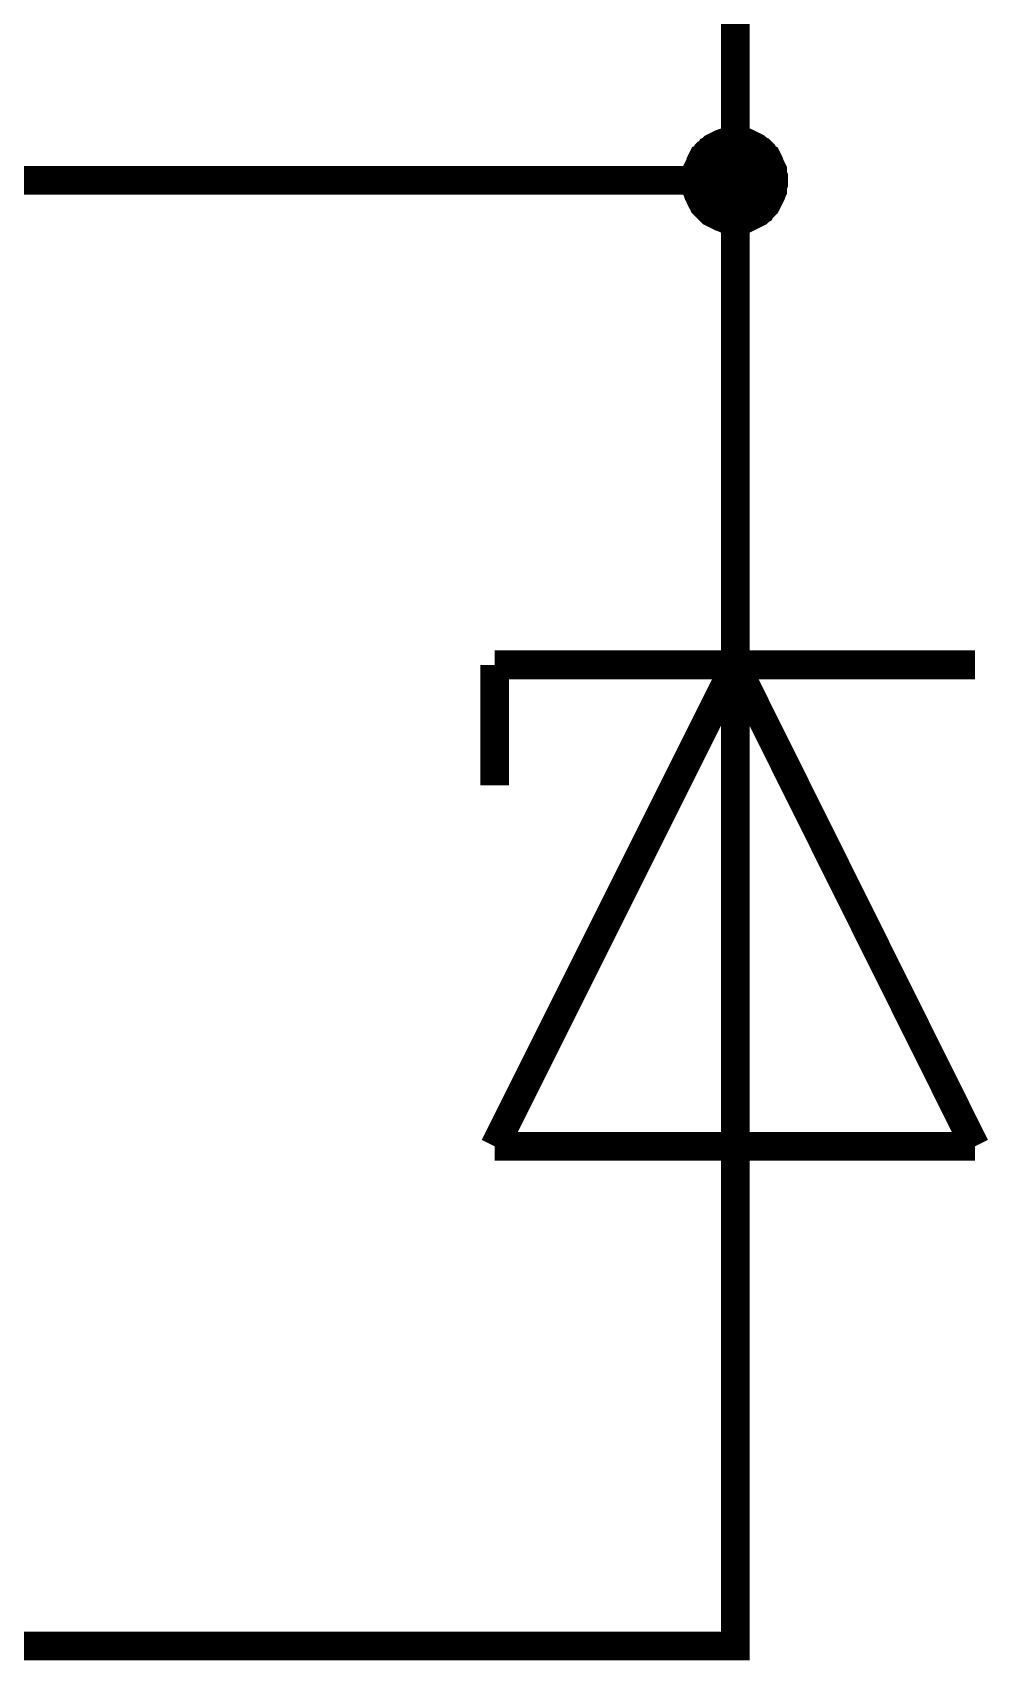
# Model space of a CAD drawing. Header units: millimetres. Extents: x 0 to 20.9, y 0 to 9.5.
# Drawn here: x 13.113 to 13.504, y 5.794 to 6.46 of the extents above; entities that cross this region are included whole.
import ezdxf

# ---------------------------------------------------------------- set-up
doc = ezdxf.new("R2010")
doc.units = ezdxf.units.MM
doc.header["$MEASUREMENT"] = 0
doc.layers.add('Sheet', color=255, linetype='Continuous')

msp = doc.modelspace()

# ---------------------------------------------------------------- linework, layer by layer
at = {"layer": 'Sheet'}
for points, const_width in [([(13.40034, 6.50598), (13.40034, 6.39989), (13.0002, 6.39989)], 0.0118), ([(13.38029, 6.39989), (13.38029, 6.40072), (13.38029, 6.40197), (13.38071, 6.40281), (13.38071, 6.40406), (13.38071, 6.4049), (13.38113, 6.40573), (13.38155, 6.40657), (13.38197, 6.4074), (13.38238, 6.40866), (13.3828, 6.40949), (13.38322, 6.41033), (13.38364, 6.41116), (13.38405, 6.412), (13.38489, 6.41242), (13.38531, 6.41325), (13.38614, 6.41409), (13.38698, 6.4145), (13.3874, 6.41534), (13.38823, 6.41576), (13.38907, 6.41659), (13.3899, 6.41701), (13.39074, 6.41743), (13.39157, 6.41785), (13.39241, 6.41826), (13.39324, 6.41868), (13.3945, 6.4191), (13.39533, 6.4191), (13.39617, 6.41952), (13.39742, 6.41952), (13.39826, 6.41993), (13.39909, 6.41993), (13.40034, 6.41993)], 0.0039), ([(13.38029, 6.39989), (13.38029, 6.40072), (13.38029, 6.40197), (13.38071, 6.40281), (13.38071, 6.40406), (13.38071, 6.4049), (13.38113, 6.40573), (13.38155, 6.40657), (13.38197, 6.4074), (13.38238, 6.40866), (13.3828, 6.40949), (13.38322, 6.41033), (13.38364, 6.41116), (13.38405, 6.412), (13.38489, 6.41242), (13.38531, 6.41325), (13.38614, 6.41409), (13.38698, 6.4145), (13.3874, 6.41534), (13.38823, 6.41576), (13.38907, 6.41659), (13.3899, 6.41701), (13.39074, 6.41743), (13.39157, 6.41785), (13.39241, 6.41826), (13.39324, 6.41868), (13.3945, 6.4191), (13.39533, 6.4191), (13.39617, 6.41952), (13.39742, 6.41952), (13.39826, 6.41993), (13.39909, 6.41993), (13.40034, 6.41993)], 0.0039), ([(13.38029, 6.39989), (13.38029, 6.40072), (13.38029, 6.40197), (13.38071, 6.40281), (13.38071, 6.40406), (13.38071, 6.4049), (13.38113, 6.40573), (13.38155, 6.40657), (13.38197, 6.4074), (13.38238, 6.40866), (13.3828, 6.40949), (13.38322, 6.41033), (13.38364, 6.41116), (13.38405, 6.412), (13.38489, 6.41242), (13.38531, 6.41325), (13.38614, 6.41409), (13.38698, 6.4145), (13.3874, 6.41534), (13.38823, 6.41576), (13.38907, 6.41659), (13.3899, 6.41701), (13.39074, 6.41743), (13.39157, 6.41785), (13.39241, 6.41826), (13.39324, 6.41868), (13.3945, 6.4191), (13.39533, 6.4191), (13.39617, 6.41952), (13.39742, 6.41952), (13.39826, 6.41993), (13.39909, 6.41993), (13.40034, 6.41993)], 0.0039), ([(13.38029, 6.39989), (13.38029, 6.40072), (13.38029, 6.40197), (13.38071, 6.40281), (13.38071, 6.40406), (13.38071, 6.4049), (13.38113, 6.40573), (13.38155, 6.40657), (13.38197, 6.4074), (13.38238, 6.40866), (13.3828, 6.40949), (13.38322, 6.41033), (13.38364, 6.41116), (13.38405, 6.412), (13.38489, 6.41242), (13.38531, 6.41325), (13.38614, 6.41409), (13.38698, 6.4145), (13.3874, 6.41534), (13.38823, 6.41576), (13.38907, 6.41659), (13.3899, 6.41701), (13.39074, 6.41743), (13.39157, 6.41785), (13.39241, 6.41826), (13.39324, 6.41868), (13.3945, 6.4191), (13.39533, 6.4191), (13.39617, 6.41952), (13.39742, 6.41952), (13.39826, 6.41993), (13.39909, 6.41993), (13.40034, 6.41993)], 0.0039), ([(13.38029, 6.39989), (13.38029, 6.40072), (13.38029, 6.40197), (13.38071, 6.40281), (13.38071, 6.40406), (13.38071, 6.4049), (13.38113, 6.40573), (13.38155, 6.40657), (13.38197, 6.4074), (13.38238, 6.40866), (13.3828, 6.40949), (13.38322, 6.41033), (13.38364, 6.41116), (13.38405, 6.412), (13.38489, 6.41242), (13.38531, 6.41325), (13.38614, 6.41409), (13.38698, 6.4145), (13.3874, 6.41534), (13.38823, 6.41576), (13.38907, 6.41659), (13.3899, 6.41701), (13.39074, 6.41743), (13.39157, 6.41785), (13.39241, 6.41826), (13.39324, 6.41868), (13.3945, 6.4191), (13.39533, 6.4191), (13.39617, 6.41952), (13.39742, 6.41952), (13.39826, 6.41993), (13.39909, 6.41993), (13.40034, 6.41993)], 0.0039), ([(13.38029, 6.39989), (13.38029, 6.40072), (13.38029, 6.40197), (13.38071, 6.40281), (13.38071, 6.40406), (13.38071, 6.4049), (13.38113, 6.40573), (13.38155, 6.40657), (13.38197, 6.4074), (13.38238, 6.40866), (13.3828, 6.40949), (13.38322, 6.41033), (13.38364, 6.41116), (13.38405, 6.412), (13.38489, 6.41242), (13.38531, 6.41325), (13.38614, 6.41409), (13.38698, 6.4145), (13.3874, 6.41534), (13.38823, 6.41576), (13.38907, 6.41659), (13.3899, 6.41701), (13.39074, 6.41743), (13.39157, 6.41785), (13.39241, 6.41826), (13.39324, 6.41868), (13.3945, 6.4191), (13.39533, 6.4191), (13.39617, 6.41952), (13.39742, 6.41952), (13.39826, 6.41993), (13.39909, 6.41993), (13.40034, 6.41993)], 0.0039), ([(13.38029, 6.39989), (13.38029, 6.40072), (13.38029, 6.40197), (13.38071, 6.40281), (13.38071, 6.40406), (13.38071, 6.4049), (13.38113, 6.40573), (13.38155, 6.40657), (13.38197, 6.4074), (13.38238, 6.40866), (13.3828, 6.40949), (13.38322, 6.41033), (13.38364, 6.41116), (13.38405, 6.412), (13.38489, 6.41242), (13.38531, 6.41325), (13.38614, 6.41409), (13.38698, 6.4145), (13.3874, 6.41534), (13.38823, 6.41576), (13.38907, 6.41659), (13.3899, 6.41701), (13.39074, 6.41743), (13.39157, 6.41785), (13.39241, 6.41826), (13.39324, 6.41868), (13.3945, 6.4191), (13.39533, 6.4191), (13.39617, 6.41952), (13.39742, 6.41952), (13.39826, 6.41993), (13.39909, 6.41993), (13.40034, 6.41993)], 0.0039), ([(13.38029, 6.39989), (13.38029, 6.40072), (13.38029, 6.40197), (13.38071, 6.40281), (13.38071, 6.40406), (13.38071, 6.4049), (13.38113, 6.40573), (13.38155, 6.40657), (13.38197, 6.4074), (13.38238, 6.40866), (13.3828, 6.40949), (13.38322, 6.41033), (13.38364, 6.41116), (13.38405, 6.412), (13.38489, 6.41242), (13.38531, 6.41325), (13.38614, 6.41409), (13.38698, 6.4145), (13.3874, 6.41534), (13.38823, 6.41576), (13.38907, 6.41659), (13.3899, 6.41701), (13.39074, 6.41743), (13.39157, 6.41785), (13.39241, 6.41826), (13.39324, 6.41868), (13.3945, 6.4191), (13.39533, 6.4191), (13.39617, 6.41952), (13.39742, 6.41952), (13.39826, 6.41993), (13.39909, 6.41993), (13.40034, 6.41993)], 0.0039), ([(13.40034, 6.41993), (13.40034, 6.41993)], 0.0039), ([(13.40034, 6.41993), (13.40118, 6.41993), (13.40243, 6.41993), (13.40327, 6.41952), (13.4041, 6.41952), (13.40536, 6.4191), (13.40619, 6.4191), (13.40703, 6.41868), (13.40786, 6.41826), (13.4087, 6.41785), (13.40953, 6.41743), (13.41037, 6.41701), (13.4112, 6.41659), (13.41204, 6.41576), (13.41287, 6.41534), (13.41371, 6.4145), (13.41413, 6.41409), (13.41496, 6.41325), (13.41538, 6.41242), (13.41622, 6.412), (13.41663, 6.41116), (13.41705, 6.41033), (13.41747, 6.40949), (13.41789, 6.40866), (13.4183, 6.4074), (13.41872, 6.40657), (13.41914, 6.40573), (13.41956, 6.4049), (13.41956, 6.40406), (13.41956, 6.40281), (13.41997, 6.40197), (13.41997, 6.40072), (13.41997, 6.39989)], 0.0039), ([(13.40034, 6.41993), (13.40034, 6.41993)], 0.0039), ([(13.40034, 6.41993), (13.40118, 6.41993), (13.40243, 6.41993), (13.40327, 6.41952), (13.4041, 6.41952), (13.40536, 6.4191), (13.40619, 6.4191), (13.40703, 6.41868), (13.40786, 6.41826), (13.4087, 6.41785), (13.40953, 6.41743), (13.41037, 6.41701), (13.4112, 6.41659), (13.41204, 6.41576), (13.41287, 6.41534), (13.41371, 6.4145), (13.41413, 6.41409), (13.41496, 6.41325), (13.41538, 6.41242), (13.41622, 6.412), (13.41663, 6.41116), (13.41705, 6.41033), (13.41747, 6.40949), (13.41789, 6.40866), (13.4183, 6.4074), (13.41872, 6.40657), (13.41914, 6.40573), (13.41956, 6.4049), (13.41956, 6.40406), (13.41956, 6.40281), (13.41997, 6.40197), (13.41997, 6.40072), (13.41997, 6.39989)], 0.0039), ([(13.40034, 6.41993), (13.40034, 6.41993)], 0.0039), ([(13.40034, 6.41993), (13.40118, 6.41993), (13.40243, 6.41993), (13.40327, 6.41952), (13.4041, 6.41952), (13.40536, 6.4191), (13.40619, 6.4191), (13.40703, 6.41868), (13.40786, 6.41826), (13.4087, 6.41785), (13.40953, 6.41743), (13.41037, 6.41701), (13.4112, 6.41659), (13.41204, 6.41576), (13.41287, 6.41534), (13.41371, 6.4145), (13.41413, 6.41409), (13.41496, 6.41325), (13.41538, 6.41242), (13.41622, 6.412), (13.41663, 6.41116), (13.41705, 6.41033), (13.41747, 6.40949), (13.41789, 6.40866), (13.4183, 6.4074), (13.41872, 6.40657), (13.41914, 6.40573), (13.41956, 6.4049), (13.41956, 6.40406), (13.41956, 6.40281), (13.41997, 6.40197), (13.41997, 6.40072), (13.41997, 6.39989)], 0.0039), ([(13.40034, 6.41993), (13.40034, 6.41993)], 0.0039), ([(13.40034, 6.41993), (13.40118, 6.41993), (13.40243, 6.41993), (13.40327, 6.41952), (13.4041, 6.41952), (13.40536, 6.4191), (13.40619, 6.4191), (13.40703, 6.41868), (13.40786, 6.41826), (13.4087, 6.41785), (13.40953, 6.41743), (13.41037, 6.41701), (13.4112, 6.41659), (13.41204, 6.41576), (13.41287, 6.41534), (13.41371, 6.4145), (13.41413, 6.41409), (13.41496, 6.41325), (13.41538, 6.41242), (13.41622, 6.412), (13.41663, 6.41116), (13.41705, 6.41033), (13.41747, 6.40949), (13.41789, 6.40866), (13.4183, 6.4074), (13.41872, 6.40657), (13.41914, 6.40573), (13.41956, 6.4049), (13.41956, 6.40406), (13.41956, 6.40281), (13.41997, 6.40197), (13.41997, 6.40072), (13.41997, 6.39989)], 0.0039), ([(13.40034, 6.41993), (13.40034, 6.41993)], 0.0039), ([(13.40034, 6.41993), (13.40118, 6.41993), (13.40243, 6.41993), (13.40327, 6.41952), (13.4041, 6.41952), (13.40536, 6.4191), (13.40619, 6.4191), (13.40703, 6.41868), (13.40786, 6.41826), (13.4087, 6.41785), (13.40953, 6.41743), (13.41037, 6.41701), (13.4112, 6.41659), (13.41204, 6.41576), (13.41287, 6.41534), (13.41371, 6.4145), (13.41413, 6.41409), (13.41496, 6.41325), (13.41538, 6.41242), (13.41622, 6.412), (13.41663, 6.41116), (13.41705, 6.41033), (13.41747, 6.40949), (13.41789, 6.40866), (13.4183, 6.4074), (13.41872, 6.40657), (13.41914, 6.40573), (13.41956, 6.4049), (13.41956, 6.40406), (13.41956, 6.40281), (13.41997, 6.40197), (13.41997, 6.40072), (13.41997, 6.39989)], 0.0039), ([(13.40034, 6.41993), (13.40034, 6.41993)], 0.0039), ([(13.40034, 6.41993), (13.40118, 6.41993), (13.40243, 6.41993), (13.40327, 6.41952), (13.4041, 6.41952), (13.40536, 6.4191), (13.40619, 6.4191), (13.40703, 6.41868), (13.40786, 6.41826), (13.4087, 6.41785), (13.40953, 6.41743), (13.41037, 6.41701), (13.4112, 6.41659), (13.41204, 6.41576), (13.41287, 6.41534), (13.41371, 6.4145), (13.41413, 6.41409), (13.41496, 6.41325), (13.41538, 6.41242), (13.41622, 6.412), (13.41663, 6.41116), (13.41705, 6.41033), (13.41747, 6.40949), (13.41789, 6.40866), (13.4183, 6.4074), (13.41872, 6.40657), (13.41914, 6.40573), (13.41956, 6.4049), (13.41956, 6.40406), (13.41956, 6.40281), (13.41997, 6.40197), (13.41997, 6.40072), (13.41997, 6.39989)], 0.0039), ([(13.40034, 6.41993), (13.40034, 6.41993)], 0.0039), ([(13.40034, 6.41993), (13.40118, 6.41993), (13.40243, 6.41993), (13.40327, 6.41952), (13.4041, 6.41952), (13.40536, 6.4191), (13.40619, 6.4191), (13.40703, 6.41868), (13.40786, 6.41826), (13.4087, 6.41785), (13.40953, 6.41743), (13.41037, 6.41701), (13.4112, 6.41659), (13.41204, 6.41576), (13.41287, 6.41534), (13.41371, 6.4145), (13.41413, 6.41409), (13.41496, 6.41325), (13.41538, 6.41242), (13.41622, 6.412), (13.41663, 6.41116), (13.41705, 6.41033), (13.41747, 6.40949), (13.41789, 6.40866), (13.4183, 6.4074), (13.41872, 6.40657), (13.41914, 6.40573), (13.41956, 6.4049), (13.41956, 6.40406), (13.41956, 6.40281), (13.41997, 6.40197), (13.41997, 6.40072), (13.41997, 6.39989)], 0.0039), ([(13.40034, 6.41993), (13.40034, 6.41993)], 0.0039), ([(13.40034, 6.41993), (13.40118, 6.41993), (13.40243, 6.41993), (13.40327, 6.41952), (13.4041, 6.41952), (13.40536, 6.4191), (13.40619, 6.4191), (13.40703, 6.41868), (13.40786, 6.41826), (13.4087, 6.41785), (13.40953, 6.41743), (13.41037, 6.41701), (13.4112, 6.41659), (13.41204, 6.41576), (13.41287, 6.41534), (13.41371, 6.4145), (13.41413, 6.41409), (13.41496, 6.41325), (13.41538, 6.41242), (13.41622, 6.412), (13.41663, 6.41116), (13.41705, 6.41033), (13.41747, 6.40949), (13.41789, 6.40866), (13.4183, 6.4074), (13.41872, 6.40657), (13.41914, 6.40573), (13.41956, 6.4049), (13.41956, 6.40406), (13.41956, 6.40281), (13.41997, 6.40197), (13.41997, 6.40072), (13.41997, 6.39989)], 0.0039), ([(13.40034, 6.37984), (13.39909, 6.37984), (13.39826, 6.37984), (13.39742, 6.38025), (13.39617, 6.38025), (13.39533, 6.38025), (13.3945, 6.38067), (13.39324, 6.38109), (13.39241, 6.38151), (13.39157, 6.38192), (13.39074, 6.38234), (13.3899, 6.38276), (13.38907, 6.38318), (13.38823, 6.3836), (13.3874, 6.38443), (13.38698, 6.38485), (13.38614, 6.38568), (13.38531, 6.38652), (13.38489, 6.38694), (13.38405, 6.38777), (13.38364, 6.38861), (13.38322, 6.38944), (13.3828, 6.39028), (13.38238, 6.39111), (13.38197, 6.39195), (13.38155, 6.39278), (13.38113, 6.39404), (13.38071, 6.39487), (13.38071, 6.39571), (13.38071, 6.39696), (13.38029, 6.3978), (13.38029, 6.39863), (13.38029, 6.39989)], 0.0039), ([(13.38029, 6.39989), (13.38029, 6.39989)], 0.0039), ([(13.40034, 6.37984), (13.39909, 6.37984), (13.39826, 6.37984), (13.39742, 6.38025), (13.39617, 6.38025), (13.39533, 6.38025), (13.3945, 6.38067), (13.39324, 6.38109), (13.39241, 6.38151), (13.39157, 6.38192), (13.39074, 6.38234), (13.3899, 6.38276), (13.38907, 6.38318), (13.38823, 6.3836), (13.3874, 6.38443), (13.38698, 6.38485), (13.38614, 6.38568), (13.38531, 6.38652), (13.38489, 6.38694), (13.38405, 6.38777), (13.38364, 6.38861), (13.38322, 6.38944), (13.3828, 6.39028), (13.38238, 6.39111), (13.38197, 6.39195), (13.38155, 6.39278), (13.38113, 6.39404), (13.38071, 6.39487), (13.38071, 6.39571), (13.38071, 6.39696), (13.38029, 6.3978), (13.38029, 6.39863), (13.38029, 6.39989)], 0.0039), ([(13.38029, 6.39989), (13.38029, 6.39989)], 0.0039), ([(13.40034, 6.37984), (13.39909, 6.37984), (13.39826, 6.37984), (13.39742, 6.38025), (13.39617, 6.38025), (13.39533, 6.38025), (13.3945, 6.38067), (13.39324, 6.38109), (13.39241, 6.38151), (13.39157, 6.38192), (13.39074, 6.38234), (13.3899, 6.38276), (13.38907, 6.38318), (13.38823, 6.3836), (13.3874, 6.38443), (13.38698, 6.38485), (13.38614, 6.38568), (13.38531, 6.38652), (13.38489, 6.38694), (13.38405, 6.38777), (13.38364, 6.38861), (13.38322, 6.38944), (13.3828, 6.39028), (13.38238, 6.39111), (13.38197, 6.39195), (13.38155, 6.39278), (13.38113, 6.39404), (13.38071, 6.39487), (13.38071, 6.39571), (13.38071, 6.39696), (13.38029, 6.3978), (13.38029, 6.39863), (13.38029, 6.39989)], 0.0039), ([(13.38029, 6.39989), (13.38029, 6.39989)], 0.0039), ([(13.40034, 6.37984), (13.39909, 6.37984), (13.39826, 6.37984), (13.39742, 6.38025), (13.39617, 6.38025), (13.39533, 6.38025), (13.3945, 6.38067), (13.39324, 6.38109), (13.39241, 6.38151), (13.39157, 6.38192), (13.39074, 6.38234), (13.3899, 6.38276), (13.38907, 6.38318), (13.38823, 6.3836), (13.3874, 6.38443), (13.38698, 6.38485), (13.38614, 6.38568), (13.38531, 6.38652), (13.38489, 6.38694), (13.38405, 6.38777), (13.38364, 6.38861), (13.38322, 6.38944), (13.3828, 6.39028), (13.38238, 6.39111), (13.38197, 6.39195), (13.38155, 6.39278), (13.38113, 6.39404), (13.38071, 6.39487), (13.38071, 6.39571), (13.38071, 6.39696), (13.38029, 6.3978), (13.38029, 6.39863), (13.38029, 6.39989)], 0.0039), ([(13.38029, 6.39989), (13.38029, 6.39989)], 0.0039), ([(13.40034, 6.37984), (13.39909, 6.37984), (13.39826, 6.37984), (13.39742, 6.38025), (13.39617, 6.38025), (13.39533, 6.38025), (13.3945, 6.38067), (13.39324, 6.38109), (13.39241, 6.38151), (13.39157, 6.38192), (13.39074, 6.38234), (13.3899, 6.38276), (13.38907, 6.38318), (13.38823, 6.3836), (13.3874, 6.38443), (13.38698, 6.38485), (13.38614, 6.38568), (13.38531, 6.38652), (13.38489, 6.38694), (13.38405, 6.38777), (13.38364, 6.38861), (13.38322, 6.38944), (13.3828, 6.39028), (13.38238, 6.39111), (13.38197, 6.39195), (13.38155, 6.39278), (13.38113, 6.39404), (13.38071, 6.39487), (13.38071, 6.39571), (13.38071, 6.39696), (13.38029, 6.3978), (13.38029, 6.39863), (13.38029, 6.39989)], 0.0039), ([(13.38029, 6.39989), (13.38029, 6.39989)], 0.0039), ([(13.40034, 6.37984), (13.39909, 6.37984), (13.39826, 6.37984), (13.39742, 6.38025), (13.39617, 6.38025), (13.39533, 6.38025), (13.3945, 6.38067), (13.39324, 6.38109), (13.39241, 6.38151), (13.39157, 6.38192), (13.39074, 6.38234), (13.3899, 6.38276), (13.38907, 6.38318), (13.38823, 6.3836), (13.3874, 6.38443), (13.38698, 6.38485), (13.38614, 6.38568), (13.38531, 6.38652), (13.38489, 6.38694), (13.38405, 6.38777), (13.38364, 6.38861), (13.38322, 6.38944), (13.3828, 6.39028), (13.38238, 6.39111), (13.38197, 6.39195), (13.38155, 6.39278), (13.38113, 6.39404), (13.38071, 6.39487), (13.38071, 6.39571), (13.38071, 6.39696), (13.38029, 6.3978), (13.38029, 6.39863), (13.38029, 6.39989)], 0.0039), ([(13.38029, 6.39989), (13.38029, 6.39989)], 0.0039), ([(13.40034, 6.37984), (13.39909, 6.37984), (13.39826, 6.37984), (13.39742, 6.38025), (13.39617, 6.38025), (13.39533, 6.38025), (13.3945, 6.38067), (13.39324, 6.38109), (13.39241, 6.38151), (13.39157, 6.38192), (13.39074, 6.38234), (13.3899, 6.38276), (13.38907, 6.38318), (13.38823, 6.3836), (13.3874, 6.38443), (13.38698, 6.38485), (13.38614, 6.38568), (13.38531, 6.38652), (13.38489, 6.38694), (13.38405, 6.38777), (13.38364, 6.38861), (13.38322, 6.38944), (13.3828, 6.39028), (13.38238, 6.39111), (13.38197, 6.39195), (13.38155, 6.39278), (13.38113, 6.39404), (13.38071, 6.39487), (13.38071, 6.39571), (13.38071, 6.39696), (13.38029, 6.3978), (13.38029, 6.39863), (13.38029, 6.39989)], 0.0039), ([(13.38029, 6.39989), (13.38029, 6.39989)], 0.0039), ([(13.40034, 6.37984), (13.39909, 6.37984), (13.39826, 6.37984), (13.39742, 6.38025), (13.39617, 6.38025), (13.39533, 6.38025), (13.3945, 6.38067), (13.39324, 6.38109), (13.39241, 6.38151), (13.39157, 6.38192), (13.39074, 6.38234), (13.3899, 6.38276), (13.38907, 6.38318), (13.38823, 6.3836), (13.3874, 6.38443), (13.38698, 6.38485), (13.38614, 6.38568), (13.38531, 6.38652), (13.38489, 6.38694), (13.38405, 6.38777), (13.38364, 6.38861), (13.38322, 6.38944), (13.3828, 6.39028), (13.38238, 6.39111), (13.38197, 6.39195), (13.38155, 6.39278), (13.38113, 6.39404), (13.38071, 6.39487), (13.38071, 6.39571), (13.38071, 6.39696), (13.38029, 6.3978), (13.38029, 6.39863), (13.38029, 6.39989)], 0.0039), ([(13.38029, 6.39989), (13.38029, 6.39989)], 0.0039), ([(13.40034, 6.29964), (13.40034, 6.39989)], 0.0118), ([(13.41997, 6.39989), (13.41997, 6.39863), (13.41997, 6.3978), (13.41956, 6.39696), (13.41956, 6.39571), (13.41956, 6.39487), (13.41914, 6.39404), (13.41872, 6.39278), (13.4183, 6.39195), (13.41789, 6.39111), (13.41747, 6.39028), (13.41705, 6.38944), (13.41663, 6.38861), (13.41622, 6.38777), (13.41538, 6.38694), (13.41496, 6.38652), (13.41413, 6.38568), (13.41371, 6.38485), (13.41287, 6.38443), (13.41204, 6.3836), (13.4112, 6.38318), (13.41037, 6.38276), (13.40953, 6.38234), (13.4087, 6.38192), (13.40786, 6.38151), (13.40703, 6.38109), (13.40619, 6.38067), (13.40536, 6.38025), (13.4041, 6.38025), (13.40327, 6.38025), (13.40243, 6.37984), (13.40118, 6.37984), (13.40034, 6.37984)], 0.0039), ([(13.41997, 6.39989), (13.41997, 6.39863), (13.41997, 6.3978), (13.41956, 6.39696), (13.41956, 6.39571), (13.41956, 6.39487), (13.41914, 6.39404), (13.41872, 6.39278), (13.4183, 6.39195), (13.41789, 6.39111), (13.41747, 6.39028), (13.41705, 6.38944), (13.41663, 6.38861), (13.41622, 6.38777), (13.41538, 6.38694), (13.41496, 6.38652), (13.41413, 6.38568), (13.41371, 6.38485), (13.41287, 6.38443), (13.41204, 6.3836), (13.4112, 6.38318), (13.41037, 6.38276), (13.40953, 6.38234), (13.4087, 6.38192), (13.40786, 6.38151), (13.40703, 6.38109), (13.40619, 6.38067), (13.40536, 6.38025), (13.4041, 6.38025), (13.40327, 6.38025), (13.40243, 6.37984), (13.40118, 6.37984), (13.40034, 6.37984)], 0.0039), ([(13.41997, 6.39989), (13.41997, 6.39863), (13.41997, 6.3978), (13.41956, 6.39696), (13.41956, 6.39571), (13.41956, 6.39487), (13.41914, 6.39404), (13.41872, 6.39278), (13.4183, 6.39195), (13.41789, 6.39111), (13.41747, 6.39028), (13.41705, 6.38944), (13.41663, 6.38861), (13.41622, 6.38777), (13.41538, 6.38694), (13.41496, 6.38652), (13.41413, 6.38568), (13.41371, 6.38485), (13.41287, 6.38443), (13.41204, 6.3836), (13.4112, 6.38318), (13.41037, 6.38276), (13.40953, 6.38234), (13.4087, 6.38192), (13.40786, 6.38151), (13.40703, 6.38109), (13.40619, 6.38067), (13.40536, 6.38025), (13.4041, 6.38025), (13.40327, 6.38025), (13.40243, 6.37984), (13.40118, 6.37984), (13.40034, 6.37984)], 0.0039), ([(13.41997, 6.39989), (13.41997, 6.39863), (13.41997, 6.3978), (13.41956, 6.39696), (13.41956, 6.39571), (13.41956, 6.39487), (13.41914, 6.39404), (13.41872, 6.39278), (13.4183, 6.39195), (13.41789, 6.39111), (13.41747, 6.39028), (13.41705, 6.38944), (13.41663, 6.38861), (13.41622, 6.38777), (13.41538, 6.38694), (13.41496, 6.38652), (13.41413, 6.38568), (13.41371, 6.38485), (13.41287, 6.38443), (13.41204, 6.3836), (13.4112, 6.38318), (13.41037, 6.38276), (13.40953, 6.38234), (13.4087, 6.38192), (13.40786, 6.38151), (13.40703, 6.38109), (13.40619, 6.38067), (13.40536, 6.38025), (13.4041, 6.38025), (13.40327, 6.38025), (13.40243, 6.37984), (13.40118, 6.37984), (13.40034, 6.37984)], 0.0039), ([(13.41997, 6.39989), (13.41997, 6.39863), (13.41997, 6.3978), (13.41956, 6.39696), (13.41956, 6.39571), (13.41956, 6.39487), (13.41914, 6.39404), (13.41872, 6.39278), (13.4183, 6.39195), (13.41789, 6.39111), (13.41747, 6.39028), (13.41705, 6.38944), (13.41663, 6.38861), (13.41622, 6.38777), (13.41538, 6.38694), (13.41496, 6.38652), (13.41413, 6.38568), (13.41371, 6.38485), (13.41287, 6.38443), (13.41204, 6.3836), (13.4112, 6.38318), (13.41037, 6.38276), (13.40953, 6.38234), (13.4087, 6.38192), (13.40786, 6.38151), (13.40703, 6.38109), (13.40619, 6.38067), (13.40536, 6.38025), (13.4041, 6.38025), (13.40327, 6.38025), (13.40243, 6.37984), (13.40118, 6.37984), (13.40034, 6.37984)], 0.0039), ([(13.41997, 6.39989), (13.41997, 6.39863), (13.41997, 6.3978), (13.41956, 6.39696), (13.41956, 6.39571), (13.41956, 6.39487), (13.41914, 6.39404), (13.41872, 6.39278), (13.4183, 6.39195), (13.41789, 6.39111), (13.41747, 6.39028), (13.41705, 6.38944), (13.41663, 6.38861), (13.41622, 6.38777), (13.41538, 6.38694), (13.41496, 6.38652), (13.41413, 6.38568), (13.41371, 6.38485), (13.41287, 6.38443), (13.41204, 6.3836), (13.4112, 6.38318), (13.41037, 6.38276), (13.40953, 6.38234), (13.4087, 6.38192), (13.40786, 6.38151), (13.40703, 6.38109), (13.40619, 6.38067), (13.40536, 6.38025), (13.4041, 6.38025), (13.40327, 6.38025), (13.40243, 6.37984), (13.40118, 6.37984), (13.40034, 6.37984)], 0.0039), ([(13.41997, 6.39989), (13.41997, 6.39863), (13.41997, 6.3978), (13.41956, 6.39696), (13.41956, 6.39571), (13.41956, 6.39487), (13.41914, 6.39404), (13.41872, 6.39278), (13.4183, 6.39195), (13.41789, 6.39111), (13.41747, 6.39028), (13.41705, 6.38944), (13.41663, 6.38861), (13.41622, 6.38777), (13.41538, 6.38694), (13.41496, 6.38652), (13.41413, 6.38568), (13.41371, 6.38485), (13.41287, 6.38443), (13.41204, 6.3836), (13.4112, 6.38318), (13.41037, 6.38276), (13.40953, 6.38234), (13.4087, 6.38192), (13.40786, 6.38151), (13.40703, 6.38109), (13.40619, 6.38067), (13.40536, 6.38025), (13.4041, 6.38025), (13.40327, 6.38025), (13.40243, 6.37984), (13.40118, 6.37984), (13.40034, 6.37984)], 0.0039), ([(13.41997, 6.39989), (13.41997, 6.39863), (13.41997, 6.3978), (13.41956, 6.39696), (13.41956, 6.39571), (13.41956, 6.39487), (13.41914, 6.39404), (13.41872, 6.39278), (13.4183, 6.39195), (13.41789, 6.39111), (13.41747, 6.39028), (13.41705, 6.38944), (13.41663, 6.38861), (13.41622, 6.38777), (13.41538, 6.38694), (13.41496, 6.38652), (13.41413, 6.38568), (13.41371, 6.38485), (13.41287, 6.38443), (13.41204, 6.3836), (13.4112, 6.38318), (13.41037, 6.38276), (13.40953, 6.38234), (13.4087, 6.38192), (13.40786, 6.38151), (13.40703, 6.38109), (13.40619, 6.38067), (13.40536, 6.38025), (13.4041, 6.38025), (13.40327, 6.38025), (13.40243, 6.37984), (13.40118, 6.37984), (13.40034, 6.37984)], 0.0039), ([(13.41997, 6.39989), (13.41997, 6.39989), (13.41997, 6.39989), (13.41997, 6.39989), (13.41997, 6.39989), (13.41997, 6.39989), (13.41997, 6.39989), (13.41997, 6.39989), (13.41997, 6.39989), (13.41997, 6.39989), (13.41997, 6.39989), (13.41997, 6.39989), (13.41997, 6.39989), (13.41997, 6.39989), (13.41997, 6.39989), (13.41997, 6.39989), (13.41997, 6.39989), (13.41997, 6.39989), (13.41997, 6.39989), (13.41997, 6.39989), (13.41997, 6.39989), (13.41997, 6.39989), (13.41997, 6.39989), (13.41997, 6.39989), (13.41997, 6.39989), (13.41997, 6.39989), (13.41997, 6.39989), (13.41997, 6.39989), (13.41997, 6.39989), (13.41997, 6.39989), (13.41997, 6.39989), (13.41997, 6.39989), (13.41997, 6.39989)], 0.0039), ([(13.41997, 6.39989), (13.41997, 6.39989)], 0.0039), ([(13.41997, 6.39989), (13.41997, 6.39989), (13.41997, 6.39989), (13.41997, 6.39989), (13.41997, 6.39989), (13.41997, 6.39989), (13.41997, 6.39989), (13.41997, 6.39989), (13.41997, 6.39989), (13.41997, 6.39989), (13.41997, 6.39989), (13.41997, 6.39989), (13.41997, 6.39989), (13.41997, 6.39989), (13.41997, 6.39989), (13.41997, 6.39989), (13.41997, 6.39989), (13.41997, 6.39989), (13.41997, 6.39989), (13.41997, 6.39989), (13.41997, 6.39989), (13.41997, 6.39989), (13.41997, 6.39989), (13.41997, 6.39989), (13.41997, 6.39989), (13.41997, 6.39989), (13.41997, 6.39989), (13.41997, 6.39989), (13.41997, 6.39989), (13.41997, 6.39989), (13.41997, 6.39989), (13.41997, 6.39989), (13.41997, 6.39989)], 0.0039), ([(13.41997, 6.39989), (13.41997, 6.39989)], 0.0039), ([(13.41997, 6.39989), (13.41997, 6.39989), (13.41997, 6.39989), (13.41997, 6.39989), (13.41997, 6.39989), (13.41997, 6.39989), (13.41997, 6.39989), (13.41997, 6.39989), (13.41997, 6.39989), (13.41997, 6.39989), (13.41997, 6.39989), (13.41997, 6.39989), (13.41997, 6.39989), (13.41997, 6.39989), (13.41997, 6.39989), (13.41997, 6.39989), (13.41997, 6.39989), (13.41997, 6.39989), (13.41997, 6.39989), (13.41997, 6.39989), (13.41997, 6.39989), (13.41997, 6.39989), (13.41997, 6.39989), (13.41997, 6.39989), (13.41997, 6.39989), (13.41997, 6.39989), (13.41997, 6.39989), (13.41997, 6.39989), (13.41997, 6.39989), (13.41997, 6.39989), (13.41997, 6.39989), (13.41997, 6.39989), (13.41997, 6.39989)], 0.0039), ([(13.41997, 6.39989), (13.41997, 6.39989)], 0.0039), ([(13.41997, 6.39989), (13.41997, 6.39989), (13.41997, 6.39989), (13.41997, 6.39989), (13.41997, 6.39989), (13.41997, 6.39989), (13.41997, 6.39989), (13.41997, 6.39989), (13.41997, 6.39989), (13.41997, 6.39989), (13.41997, 6.39989), (13.41997, 6.39989), (13.41997, 6.39989), (13.41997, 6.39989), (13.41997, 6.39989), (13.41997, 6.39989), (13.41997, 6.39989), (13.41997, 6.39989), (13.41997, 6.39989), (13.41997, 6.39989), (13.41997, 6.39989), (13.41997, 6.39989), (13.41997, 6.39989), (13.41997, 6.39989), (13.41997, 6.39989), (13.41997, 6.39989), (13.41997, 6.39989), (13.41997, 6.39989), (13.41997, 6.39989), (13.41997, 6.39989), (13.41997, 6.39989), (13.41997, 6.39989), (13.41997, 6.39989)], 0.0039), ([(13.41997, 6.39989), (13.41997, 6.39989)], 0.0039), ([(13.41997, 6.39989), (13.41997, 6.39989), (13.41997, 6.39989), (13.41997, 6.39989), (13.41997, 6.39989), (13.41997, 6.39989), (13.41997, 6.39989), (13.41997, 6.39989), (13.41997, 6.39989), (13.41997, 6.39989), (13.41997, 6.39989), (13.41997, 6.39989), (13.41997, 6.39989), (13.41997, 6.39989), (13.41997, 6.39989), (13.41997, 6.39989), (13.41997, 6.39989), (13.41997, 6.39989), (13.41997, 6.39989), (13.41997, 6.39989), (13.41997, 6.39989), (13.41997, 6.39989), (13.41997, 6.39989), (13.41997, 6.39989), (13.41997, 6.39989), (13.41997, 6.39989), (13.41997, 6.39989), (13.41997, 6.39989), (13.41997, 6.39989), (13.41997, 6.39989), (13.41997, 6.39989), (13.41997, 6.39989), (13.41997, 6.39989)], 0.0039), ([(13.41997, 6.39989), (13.41997, 6.39989)], 0.0039), ([(13.41997, 6.39989), (13.41997, 6.39989), (13.41997, 6.39989), (13.41997, 6.39989), (13.41997, 6.39989), (13.41997, 6.39989), (13.41997, 6.39989), (13.41997, 6.39989), (13.41997, 6.39989), (13.41997, 6.39989), (13.41997, 6.39989), (13.41997, 6.39989), (13.41997, 6.39989), (13.41997, 6.39989), (13.41997, 6.39989), (13.41997, 6.39989), (13.41997, 6.39989), (13.41997, 6.39989), (13.41997, 6.39989), (13.41997, 6.39989), (13.41997, 6.39989), (13.41997, 6.39989), (13.41997, 6.39989), (13.41997, 6.39989), (13.41997, 6.39989), (13.41997, 6.39989), (13.41997, 6.39989), (13.41997, 6.39989), (13.41997, 6.39989), (13.41997, 6.39989), (13.41997, 6.39989), (13.41997, 6.39989), (13.41997, 6.39989)], 0.0039), ([(13.41997, 6.39989), (13.41997, 6.39989)], 0.0039), ([(13.41997, 6.39989), (13.41997, 6.39989), (13.41997, 6.39989), (13.41997, 6.39989), (13.41997, 6.39989), (13.41997, 6.39989), (13.41997, 6.39989), (13.41997, 6.39989), (13.41997, 6.39989), (13.41997, 6.39989), (13.41997, 6.39989), (13.41997, 6.39989), (13.41997, 6.39989), (13.41997, 6.39989), (13.41997, 6.39989), (13.41997, 6.39989), (13.41997, 6.39989), (13.41997, 6.39989), (13.41997, 6.39989), (13.41997, 6.39989), (13.41997, 6.39989), (13.41997, 6.39989), (13.41997, 6.39989), (13.41997, 6.39989), (13.41997, 6.39989), (13.41997, 6.39989), (13.41997, 6.39989), (13.41997, 6.39989), (13.41997, 6.39989), (13.41997, 6.39989), (13.41997, 6.39989), (13.41997, 6.39989), (13.41997, 6.39989)], 0.0039), ([(13.41997, 6.39989), (13.41997, 6.39989)], 0.0039), ([(13.41997, 6.39989), (13.41997, 6.39989), (13.41997, 6.39989), (13.41997, 6.39989), (13.41997, 6.39989), (13.41997, 6.39989), (13.41997, 6.39989), (13.41997, 6.39989), (13.41997, 6.39989), (13.41997, 6.39989), (13.41997, 6.39989), (13.41997, 6.39989), (13.41997, 6.39989), (13.41997, 6.39989), (13.41997, 6.39989), (13.41997, 6.39989), (13.41997, 6.39989), (13.41997, 6.39989), (13.41997, 6.39989), (13.41997, 6.39989), (13.41997, 6.39989), (13.41997, 6.39989), (13.41997, 6.39989), (13.41997, 6.39989), (13.41997, 6.39989), (13.41997, 6.39989), (13.41997, 6.39989), (13.41997, 6.39989), (13.41997, 6.39989), (13.41997, 6.39989), (13.41997, 6.39989), (13.41997, 6.39989), (13.41997, 6.39989)], 0.0039), ([(13.41997, 6.39989), (13.41997, 6.39989)], 0.0039), ([(13.40034, 6.20148), (13.40034, 6.29964)], 0.0118), ([(13.4985, 6.20148), (13.30177, 6.20148)], 0.0118), ([(13.30177, 6.00433), (13.40034, 6.20148)], 0.0118), ([(13.30177, 6.20148), (13.30177, 6.15219)], 0.0118), ([(13.40034, 6.00433), (13.40034, 6.20148)], 0.0118), ([(13.40034, 6.20148), (13.4985, 6.00433)], 0.0118), ([(13.4985, 6.00433), (13.30177, 6.00433)], 0.0118), ([(13.40034, 6.00433), (13.40034, 5.90617)], 0.0118), ([(13.40034, 5.90617), (13.40034, 5.79966), (13.0002, 5.79966)], 0.0118)]:
    msp.add_lwpolyline(points, dxfattribs=dict(at, const_width=const_width))
at = {"layer": 'Sheet', "const_width": 0.02}
msp.add_lwpolyline([(13.39, 6.4, 1), (13.41, 6.4, 1)], format="xyb", close=True, dxfattribs=at)

doc.saveas('drawing.dxf')
